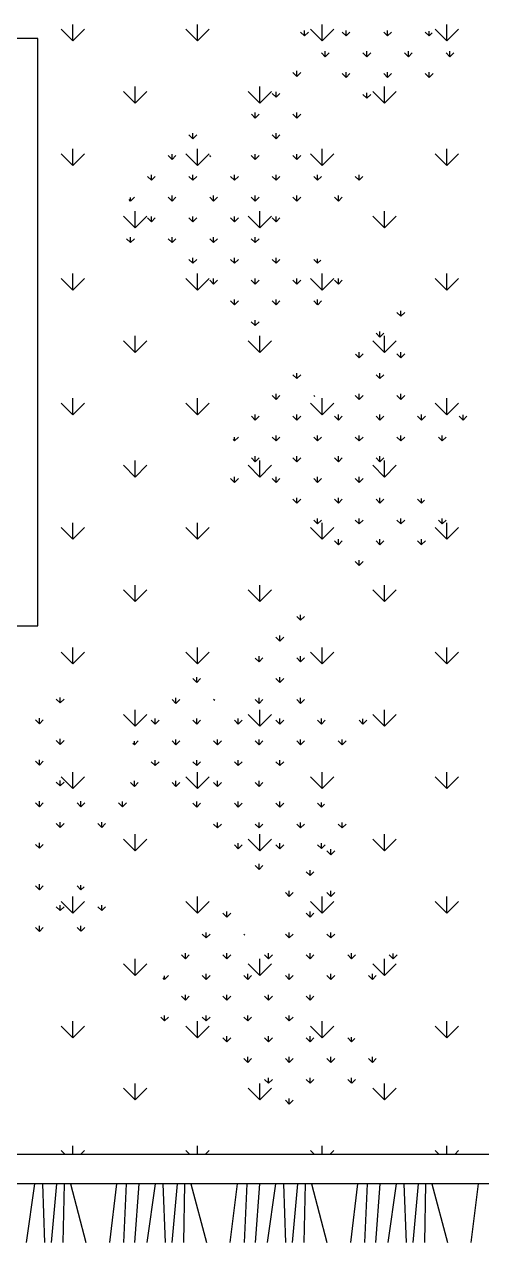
# Model space of a CAD drawing. Header units: inches. Extents: x 10.7 to 53.2, y 13 to 37.8.
# Drawn here: x 14.311 to 15.089, y 23.657 to 25.731 of the extents above; entities that cross this region are included whole.
import ezdxf

# ---------------------------------------------------------------- set-up
doc = ezdxf.new("R2010")
doc.units = ezdxf.units.IN
doc.header["$MEASUREMENT"] = 0
doc.layers.add('02', color=2, linetype='Continuous')
doc.layers.add('1', color=1, linetype='Continuous')

msp = doc.modelspace()

# ---------------------------------------------------------------- linework, layer by layer
at = {"layer": '02'}
for p, q in [((15.7341, 23.8067), (11.9341, 23.8067)), ((15.7841, 23.7567), (11.8841, 23.7567)), ((14.3285, 23.7567), (14.3143, 23.6567)), ((14.3419, 23.7567), (14.3454, 23.6567)), ((14.3658, 23.7567), (14.3569, 23.6567)), ((14.3787, 23.7567), (14.3766, 23.6567)), ((14.3895, 23.7567), (14.4158, 23.6567)), ((14.468, 23.7567), (14.4557, 23.6567)), ((14.4844, 23.7567), (14.48, 23.6567)), ((14.506, 23.7567), (14.4985, 23.6567)), ((14.5335, 23.7567), (14.5193, 23.6567)), ((14.5469, 23.7567), (14.5504, 23.6567)), ((14.5708, 23.7567), (14.5619, 23.6567)), ((14.5837, 23.7567), (14.5816, 23.6567)), ((14.5945, 23.7567), (14.6208, 23.6567)), ((14.673, 23.7567), (14.6607, 23.6567)), ((14.6894, 23.7567), (14.685, 23.6567)), ((14.711, 23.7567), (14.7035, 23.6567)), ((14.7385, 23.7567), (14.7243, 23.6567)), ((14.7519, 23.7567), (14.7554, 23.6567)), ((14.7758, 23.7567), (14.7669, 23.6567)), ((14.7887, 23.7567), (14.7866, 23.6567)), ((14.7995, 23.7567), (14.8258, 23.6567)), ((14.878, 23.7567), (14.8657, 23.6567)), ((14.8944, 23.7567), (14.89, 23.6567)), ((14.916, 23.7567), (14.9085, 23.6567)), ((14.9435, 23.7567), (14.9293, 23.6567)), ((14.9569, 23.7567), (14.9604, 23.6567)), ((14.9808, 23.7567), (14.9719, 23.6567)), ((14.9937, 23.7567), (14.9916, 23.6567)), ((15.0045, 23.7567), (15.0308, 23.6567)), ((15.083, 23.7567), (15.0707, 23.6567))]:
    msp.add_line(p, q, dxfattribs=at)
msp.add_lwpolyline([(13.3341, 25.7067), (13.3341, 24.7067), (14.3341, 24.7067), (14.3341, 25.7067)], close=True, dxfattribs=at)
at = {"layer": '1'}
for p, q in [((14.3935, 25.7026), (14.3736, 25.7225)), ((14.3935, 25.7026), (14.3935, 25.7307)), ((14.3935, 25.7026), (14.4134, 25.7225)), ((14.6057, 25.7026), (14.5858, 25.7225)), ((14.6057, 25.7026), (14.6057, 25.7307)), ((14.6057, 25.7026), (14.6256, 25.7225)), ((14.7877, 25.711), (14.7877, 25.7203)), ((14.8178, 25.7026), (14.7979, 25.7225)), ((14.8178, 25.7026), (14.8178, 25.7307)), ((14.8178, 25.7026), (14.8377, 25.7225)), ((14.8584, 25.711), (14.8584, 25.7203)), ((14.9291, 25.711), (14.9291, 25.7203)), ((14.9998, 25.711), (14.9998, 25.7189)), ((15.0299, 25.7026), (15.01, 25.7225)), ((15.0299, 25.7026), (15.0299, 25.7307)), ((15.0299, 25.7026), (15.0498, 25.7225)), ((14.7877, 25.711), (14.781, 25.7176)), ((14.7877, 25.711), (14.7943, 25.7176)), ((14.8584, 25.711), (14.8517, 25.7176)), ((14.8584, 25.711), (14.865, 25.7176)), ((14.9291, 25.711), (14.9225, 25.7176)), ((14.9291, 25.711), (14.9357, 25.7176)), ((14.9998, 25.711), (14.9932, 25.7176)), ((14.9998, 25.711), (15.0051, 25.7163)), ((14.823, 25.6756), (14.8164, 25.6822)), ((14.823, 25.6756), (14.823, 25.685)), ((14.823, 25.6756), (14.8296, 25.6822)), ((14.8937, 25.6756), (14.8871, 25.6822)), ((14.8937, 25.6756), (14.8937, 25.685)), ((14.8937, 25.6756), (14.9004, 25.6822)), ((14.9644, 25.6756), (14.9578, 25.6822)), ((14.9644, 25.6756), (14.9644, 25.685)), ((14.9644, 25.6756), (14.9711, 25.6822)), ((15.0352, 25.6756), (15.0285, 25.6822)), ((15.0352, 25.6756), (15.0352, 25.685)), ((15.0352, 25.6756), (15.0418, 25.6822)), ((14.7745, 25.6421), (14.7679, 25.6487)), ((14.7745, 25.6421), (14.7745, 25.6514)), ((14.7745, 25.6421), (14.7812, 25.6487)), ((14.8584, 25.6403), (14.8517, 25.6469)), ((14.8584, 25.6403), (14.8584, 25.6496)), ((14.8584, 25.6403), (14.865, 25.6469)), ((14.9291, 25.6403), (14.9225, 25.6469)), ((14.9291, 25.6403), (14.9291, 25.6496)), ((14.9291, 25.6403), (14.9357, 25.6469)), ((14.9997, 25.6403), (14.9932, 25.6469)), ((14.9998, 25.6404), (14.9998, 25.6496)), ((15, 25.6405), (15.0064, 25.6469)), ((14.4996, 25.5965), (14.4797, 25.6164)), ((14.4996, 25.5965), (14.4996, 25.6247)), ((14.4996, 25.5965), (14.5195, 25.6164)), ((14.7117, 25.5965), (14.6918, 25.6164)), ((14.7117, 25.5965), (14.7117, 25.6247)), ((14.7117, 25.5965), (14.7316, 25.6164)), ((14.7392, 25.6067), (14.7392, 25.6161)), ((14.9239, 25.5965), (14.904, 25.6164)), ((14.9239, 25.5965), (14.9239, 25.6247)), ((14.9239, 25.5965), (14.9438, 25.6164)), ((14.7392, 25.6067), (14.7326, 25.6133)), ((14.7392, 25.6067), (14.7458, 25.6133)), ((14.8937, 25.6049), (14.8871, 25.6115)), ((14.8937, 25.6049), (14.8937, 25.6143)), ((14.8937, 25.6049), (14.9004, 25.6115)), ((14.7038, 25.5713), (14.6975, 25.5777)), ((14.7038, 25.5713), (14.7038, 25.5807)), ((14.7038, 25.5713), (14.7105, 25.578)), ((14.7745, 25.5713), (14.7679, 25.578)), ((14.7745, 25.5713), (14.7745, 25.5807)), ((14.7745, 25.5713), (14.7812, 25.578)), ((14.5978, 25.536), (14.5911, 25.5426)), ((14.5978, 25.536), (14.5978, 25.5454)), ((14.5978, 25.536), (14.6044, 25.5426)), ((14.7392, 25.536), (14.7326, 25.5426)), ((14.7392, 25.536), (14.7392, 25.5454)), ((14.7392, 25.536), (14.7458, 25.5426)), ((14.3935, 25.4905), (14.3935, 25.5186)), ((14.6057, 25.4905), (14.6057, 25.5186)), ((14.8178, 25.4905), (14.8178, 25.5186)), ((15.0299, 25.4905), (15.0299, 25.5186)), ((14.3935, 25.4905), (14.3736, 25.5104)), ((14.3935, 25.4905), (14.4134, 25.5104)), ((14.5624, 25.5006), (14.5558, 25.5073)), ((14.5624, 25.5006), (14.5624, 25.51)), ((14.5624, 25.5006), (14.569, 25.5073)), ((14.6057, 25.4905), (14.5858, 25.5104)), ((14.6057, 25.4905), (14.6256, 25.5104)), ((14.6285, 25.5053), (14.6265, 25.5073)), ((14.7038, 25.5006), (14.6972, 25.5073)), ((14.7038, 25.5006), (14.7038, 25.51)), ((14.7038, 25.5006), (14.7105, 25.5073)), ((14.7745, 25.5006), (14.7679, 25.5073)), ((14.7745, 25.5006), (14.7745, 25.51)), ((14.7745, 25.5006), (14.7812, 25.5073)), ((14.8178, 25.4905), (14.7979, 25.5104)), ((14.8178, 25.4905), (14.8377, 25.5104)), ((15.0299, 25.4905), (15.01, 25.5104)), ((15.0299, 25.4905), (15.0498, 25.5104)), ((14.5271, 25.4653), (14.5204, 25.4719)), ((14.5271, 25.4653), (14.5271, 25.4747)), ((14.5271, 25.4653), (14.5337, 25.4719)), ((14.5978, 25.4653), (14.5911, 25.4719)), ((14.5978, 25.4653), (14.5978, 25.4747)), ((14.5978, 25.4653), (14.6044, 25.4719)), ((14.6685, 25.4653), (14.6619, 25.4719)), ((14.6685, 25.4653), (14.6685, 25.4747)), ((14.6685, 25.4653), (14.6751, 25.4719)), ((14.7392, 25.4653), (14.7326, 25.4719)), ((14.7392, 25.4653), (14.7392, 25.4747)), ((14.7392, 25.4653), (14.7458, 25.4719)), ((14.8099, 25.4653), (14.8033, 25.4719)), ((14.8099, 25.4653), (14.8099, 25.4747)), ((14.8099, 25.4653), (14.8165, 25.4719)), ((14.8806, 25.4653), (14.874, 25.4719)), ((14.8806, 25.4653), (14.8806, 25.4743)), ((14.8806, 25.4653), (14.8872, 25.4719)), ((14.4917, 25.4299), (14.4892, 25.4325)), ((14.4917, 25.4299), (14.4983, 25.4366)), ((14.4917, 25.4299), (14.4917, 25.4362)), ((14.5624, 25.4299), (14.5558, 25.4366)), ((14.5624, 25.4299), (14.5624, 25.4393)), ((14.5624, 25.4299), (14.569, 25.4366)), ((14.6331, 25.4299), (14.6265, 25.4366)), ((14.6331, 25.4299), (14.6331, 25.4393)), ((14.6331, 25.4299), (14.6398, 25.4366)), ((14.7038, 25.4299), (14.6972, 25.4366)), ((14.7038, 25.4299), (14.7038, 25.4393)), ((14.7038, 25.4299), (14.7105, 25.4366)), ((14.7745, 25.4299), (14.7679, 25.4366)), ((14.7745, 25.4299), (14.7745, 25.4393)), ((14.7745, 25.4299), (14.7812, 25.4366)), ((14.8453, 25.4299), (14.8386, 25.4366)), ((14.8453, 25.4299), (14.8453, 25.4393)), ((14.8453, 25.4299), (14.8519, 25.4366)), ((14.4996, 25.3844), (14.4996, 25.4125)), ((14.7117, 25.3844), (14.7117, 25.4125)), ((14.9239, 25.3844), (14.9239, 25.4125)), ((14.4996, 25.3844), (14.4797, 25.4043)), ((14.4996, 25.3844), (14.5195, 25.4043)), ((14.5271, 25.3946), (14.5204, 25.4012)), ((14.5271, 25.3946), (14.5271, 25.4039)), ((14.5271, 25.3946), (14.5337, 25.4012)), ((14.5978, 25.3946), (14.5911, 25.4012)), ((14.5978, 25.3946), (14.5978, 25.4039)), ((14.5978, 25.3946), (14.6044, 25.4012)), ((14.6685, 25.3946), (14.6619, 25.4012)), ((14.6685, 25.3946), (14.6685, 25.4039)), ((14.6685, 25.3946), (14.6751, 25.4012)), ((14.7117, 25.3844), (14.6918, 25.4043)), ((14.7117, 25.3844), (14.7316, 25.4043)), ((14.7392, 25.3946), (14.7326, 25.4012)), ((14.7392, 25.3946), (14.7392, 25.4039)), ((14.7392, 25.3946), (14.7458, 25.4012)), ((14.9239, 25.3844), (14.904, 25.4043)), ((14.9239, 25.3844), (14.9438, 25.4043)), ((14.4917, 25.3592), (14.4851, 25.3658)), ((14.4917, 25.3592), (14.4917, 25.3686)), ((14.4917, 25.3592), (14.4983, 25.3658)), ((14.5624, 25.3592), (14.5558, 25.3658)), ((14.5624, 25.3592), (14.5624, 25.3686)), ((14.5624, 25.3592), (14.569, 25.3658)), ((14.6331, 25.3592), (14.6265, 25.3658)), ((14.6331, 25.3592), (14.6331, 25.3686)), ((14.6331, 25.3592), (14.6398, 25.3658)), ((14.7038, 25.3592), (14.6972, 25.3658)), ((14.7038, 25.3592), (14.7038, 25.3686)), ((14.7038, 25.3592), (14.7105, 25.3658)), ((14.5978, 25.3239), (14.5911, 25.3305)), ((14.5978, 25.3239), (14.5978, 25.3332)), ((14.5978, 25.3239), (14.6044, 25.3305)), ((14.6685, 25.3239), (14.6619, 25.3305)), ((14.6685, 25.3239), (14.6685, 25.3332)), ((14.6685, 25.3239), (14.6751, 25.3305)), ((14.7392, 25.3239), (14.7326, 25.3305)), ((14.7392, 25.3239), (14.7392, 25.3332)), ((14.7392, 25.3239), (14.7458, 25.3305)), ((14.8099, 25.3239), (14.8033, 25.3305)), ((14.8099, 25.3239), (14.8099, 25.3318)), ((14.8099, 25.3239), (14.8152, 25.3292)), ((14.3935, 25.2783), (14.3935, 25.3065)), ((14.6057, 25.2783), (14.6057, 25.3065)), ((14.8178, 25.2783), (14.8178, 25.3065)), ((15.0299, 25.2783), (15.0299, 25.3065)), ((14.3935, 25.2783), (14.3736, 25.2982)), ((14.3935, 25.2783), (14.4134, 25.2982)), ((14.6057, 25.2783), (14.5858, 25.2982)), ((14.6057, 25.2783), (14.6256, 25.2982)), ((14.6331, 25.2885), (14.6265, 25.2951)), ((14.6331, 25.2885), (14.6331, 25.2979)), ((14.6331, 25.2885), (14.6398, 25.2951)), ((14.7038, 25.2885), (14.6972, 25.2951)), ((14.7038, 25.2885), (14.7038, 25.2979)), ((14.7038, 25.2885), (14.7105, 25.2951)), ((14.7745, 25.2885), (14.7679, 25.2951)), ((14.7745, 25.2885), (14.7745, 25.2979)), ((14.7745, 25.2885), (14.7812, 25.2951)), ((14.8178, 25.2783), (14.7979, 25.2982)), ((14.8178, 25.2783), (14.8377, 25.2982)), ((14.8453, 25.2885), (14.8386, 25.2951)), ((14.8453, 25.2885), (14.8453, 25.2979)), ((14.8453, 25.2885), (14.8519, 25.2951)), ((15.0299, 25.2783), (15.01, 25.2982)), ((15.0299, 25.2783), (15.0498, 25.2982)), ((14.6685, 25.2531), (14.6685, 25.2625)), ((14.7392, 25.2531), (14.7392, 25.2625)), ((14.8099, 25.2533), (14.8099, 25.2625)), ((14.6685, 25.2531), (14.6619, 25.2598)), ((14.6685, 25.2531), (14.6751, 25.2598)), ((14.7392, 25.2531), (14.7326, 25.2598)), ((14.7392, 25.2531), (14.7458, 25.2598)), ((14.8098, 25.2532), (14.8033, 25.2598)), ((14.8101, 25.2533), (14.8165, 25.2598)), ((14.9514, 25.2337), (14.9514, 25.2431)), ((14.7038, 25.2178), (14.6972, 25.2244)), ((14.7038, 25.2178), (14.7038, 25.2272)), ((14.7038, 25.2178), (14.7105, 25.2244)), ((14.9514, 25.2337), (14.9448, 25.2403)), ((14.9514, 25.2337), (14.9581, 25.2403)), ((14.4996, 25.1723), (14.4996, 25.2004)), ((14.7117, 25.1723), (14.7117, 25.2004)), ((14.9161, 25.1984), (14.9095, 25.205)), ((14.9161, 25.1984), (14.9161, 25.2077)), ((14.9161, 25.1984), (14.9227, 25.205)), ((14.9239, 25.1723), (14.9239, 25.2004)), ((14.4996, 25.1723), (14.4797, 25.1922)), ((14.4996, 25.1723), (14.5195, 25.1922)), ((14.7117, 25.1723), (14.6918, 25.1922)), ((14.7117, 25.1723), (14.7316, 25.1922)), ((14.9239, 25.1723), (14.904, 25.1922)), ((14.9239, 25.1723), (14.9438, 25.1922)), ((14.8807, 25.163), (14.8744, 25.1694)), ((14.8807, 25.163), (14.8807, 25.1724)), ((14.8807, 25.163), (14.8874, 25.1696)), ((14.9514, 25.163), (14.9448, 25.1696)), ((14.9514, 25.163), (14.9514, 25.1724)), ((14.9514, 25.163), (14.9581, 25.1696)), ((14.7747, 25.1277), (14.768, 25.1343)), ((14.7747, 25.1277), (14.7747, 25.137)), ((14.7747, 25.1277), (14.7813, 25.1343)), ((14.9161, 25.1277), (14.9095, 25.1343)), ((14.9161, 25.1277), (14.9161, 25.137)), ((14.9161, 25.1277), (14.9227, 25.1343)), ((14.7393, 25.0923), (14.7327, 25.0989)), ((14.7393, 25.0923), (14.7393, 25.1017)), ((14.7393, 25.0923), (14.7459, 25.0989)), ((14.8054, 25.0969), (14.8034, 25.0989)), ((14.8807, 25.0923), (14.8741, 25.0989)), ((14.8807, 25.0923), (14.8807, 25.1017)), ((14.8807, 25.0923), (14.8874, 25.0989)), ((14.9514, 25.0923), (14.9448, 25.0989)), ((14.9514, 25.0923), (14.9514, 25.1017)), ((14.9514, 25.0923), (14.9581, 25.0989)), ((14.3935, 25.0662), (14.3736, 25.0861)), ((14.3935, 25.0662), (14.3935, 25.0943)), ((14.3935, 25.0662), (14.4134, 25.0861)), ((14.6057, 25.0662), (14.5858, 25.0861)), ((14.6057, 25.0662), (14.6057, 25.0943)), ((14.6057, 25.0662), (14.6256, 25.0861)), ((14.8178, 25.0662), (14.7979, 25.0861)), ((14.8178, 25.0662), (14.8178, 25.0943)), ((14.8178, 25.0662), (14.8377, 25.0861)), ((15.0299, 25.0662), (15.01, 25.0861)), ((15.0299, 25.0662), (15.0299, 25.0943)), ((15.0299, 25.0662), (15.0498, 25.0861)), ((14.7039, 25.0569), (14.6973, 25.0636)), ((14.7039, 25.0569), (14.7039, 25.0663)), ((14.7039, 25.0569), (14.7106, 25.0636)), ((14.7747, 25.0569), (14.768, 25.0636)), ((14.7747, 25.0569), (14.7747, 25.0663)), ((14.7747, 25.0569), (14.7813, 25.0636)), ((14.8454, 25.0569), (14.8387, 25.0636)), ((14.8454, 25.0569), (14.8454, 25.0663)), ((14.8454, 25.0569), (14.852, 25.0636)), ((14.9161, 25.0569), (14.9095, 25.0636)), ((14.9161, 25.0569), (14.9161, 25.0663)), ((14.9161, 25.0569), (14.9227, 25.0636)), ((14.9868, 25.0569), (14.9802, 25.0636)), ((14.9868, 25.0569), (14.9868, 25.0663)), ((14.9868, 25.0569), (14.9934, 25.0636)), ((15.0575, 25.0569), (15.0509, 25.0636)), ((15.0575, 25.0569), (15.0575, 25.066)), ((15.0575, 25.0569), (15.0641, 25.0636)), ((14.6686, 25.0216), (14.6661, 25.0241)), ((14.6686, 25.0216), (14.6752, 25.0282)), ((14.6686, 25.0216), (14.6686, 25.0278)), ((14.7393, 25.0216), (14.7327, 25.0282)), ((14.7393, 25.0216), (14.7393, 25.031)), ((14.7393, 25.0216), (14.7459, 25.0282)), ((14.81, 25.0216), (14.8034, 25.0282)), ((14.81, 25.0216), (14.81, 25.031)), ((14.81, 25.0216), (14.8166, 25.0282)), ((14.8807, 25.0216), (14.8741, 25.0282)), ((14.8807, 25.0216), (14.8807, 25.031)), ((14.8807, 25.0216), (14.8874, 25.0282)), ((14.9514, 25.0216), (14.9448, 25.0282)), ((14.9514, 25.0216), (14.9514, 25.031)), ((14.9514, 25.0216), (14.9581, 25.0282)), ((15.0221, 25.0216), (15.0155, 25.0282)), ((15.0221, 25.0216), (15.0221, 25.031)), ((15.0221, 25.0216), (15.0288, 25.0282)), ((14.7039, 24.9862), (14.6973, 24.9929)), ((14.7039, 24.9862), (14.7039, 24.9956)), ((14.7039, 24.9862), (14.7106, 24.9929)), ((14.7747, 24.9862), (14.768, 24.9929)), ((14.7747, 24.9862), (14.7747, 24.9956)), ((14.7747, 24.9862), (14.7813, 24.9929)), ((14.8454, 24.9862), (14.8387, 24.9929)), ((14.8454, 24.9862), (14.8454, 24.9956)), ((14.8454, 24.9862), (14.852, 24.9929)), ((14.9161, 24.9862), (14.9095, 24.9929)), ((14.9161, 24.9862), (14.9161, 24.9956)), ((14.9161, 24.9862), (14.9227, 24.9929)), ((14.4996, 24.9601), (14.4797, 24.98)), ((14.4996, 24.9601), (14.4996, 24.9883)), ((14.4996, 24.9601), (14.5195, 24.98)), ((14.7117, 24.9601), (14.6918, 24.98)), ((14.7117, 24.9601), (14.7117, 24.9883)), ((14.7117, 24.9601), (14.7316, 24.98)), ((14.9239, 24.9601), (14.904, 24.98)), ((14.9239, 24.9601), (14.9239, 24.9883)), ((14.9239, 24.9601), (14.9438, 24.98)), ((14.6686, 24.9509), (14.662, 24.9575)), ((14.6686, 24.9509), (14.6686, 24.9603)), ((14.6686, 24.9509), (14.6752, 24.9575)), ((14.7393, 24.9509), (14.7327, 24.9575)), ((14.7393, 24.9509), (14.7393, 24.9603)), ((14.7393, 24.9509), (14.7459, 24.9575)), ((14.81, 24.9509), (14.8034, 24.9575)), ((14.81, 24.9509), (14.81, 24.9603)), ((14.81, 24.9509), (14.8166, 24.9575)), ((14.8807, 24.9509), (14.8741, 24.9575)), ((14.8807, 24.9509), (14.8807, 24.9603)), ((14.8807, 24.9509), (14.8874, 24.9575)), ((14.7747, 24.9155), (14.768, 24.9222)), ((14.7747, 24.9155), (14.7747, 24.9249)), ((14.7747, 24.9155), (14.7813, 24.9222)), ((14.8454, 24.9155), (14.8387, 24.9222)), ((14.8454, 24.9155), (14.8454, 24.9249)), ((14.8454, 24.9155), (14.852, 24.9222)), ((14.9161, 24.9155), (14.9095, 24.9222)), ((14.9161, 24.9155), (14.9161, 24.9249)), ((14.9161, 24.9155), (14.9227, 24.9222)), ((14.9868, 24.9155), (14.9802, 24.9222)), ((14.9868, 24.9155), (14.9868, 24.9235)), ((14.9868, 24.9155), (14.9921, 24.9208)), ((14.81, 24.8802), (14.81, 24.8895)), ((14.8807, 24.8802), (14.8807, 24.8895)), ((14.9514, 24.8802), (14.9514, 24.8895)), ((15.0221, 24.8802), (15.0221, 24.8895)), ((14.3935, 24.8541), (14.3736, 24.874)), ((14.3935, 24.8541), (14.3935, 24.8822)), ((14.3935, 24.8541), (14.4134, 24.874)), ((14.6057, 24.8541), (14.5858, 24.874)), ((14.6057, 24.8541), (14.6057, 24.8822)), ((14.6057, 24.8541), (14.6256, 24.874)), ((14.8178, 24.8541), (14.7979, 24.874)), ((14.81, 24.8802), (14.8034, 24.8868)), ((14.81, 24.8802), (14.8166, 24.8868)), ((14.8178, 24.8541), (14.8178, 24.8822)), ((14.8178, 24.8541), (14.8377, 24.874)), ((14.8807, 24.8802), (14.8741, 24.8868)), ((14.8807, 24.8802), (14.8874, 24.8868)), ((14.9514, 24.8802), (14.9448, 24.8868)), ((14.9514, 24.8802), (14.9581, 24.8868)), ((15.0299, 24.8541), (15.01, 24.874)), ((15.0221, 24.8802), (15.0155, 24.8868)), ((15.0221, 24.8802), (15.0288, 24.8868)), ((15.0299, 24.8541), (15.0299, 24.8822)), ((15.0299, 24.8541), (15.0498, 24.874)), ((14.8454, 24.8448), (14.8387, 24.8514)), ((14.8454, 24.8448), (14.8454, 24.8542)), ((14.8454, 24.8448), (14.852, 24.8514)), ((14.9161, 24.8448), (14.9095, 24.8514)), ((14.9161, 24.8448), (14.9161, 24.8542)), ((14.9161, 24.8448), (14.9227, 24.8514)), ((14.9867, 24.8449), (14.9802, 24.8514)), ((14.9868, 24.8449), (14.9868, 24.8542)), ((14.987, 24.845), (14.9934, 24.8514)), ((14.8807, 24.8095), (14.8741, 24.8161)), ((14.8807, 24.8095), (14.8807, 24.8188)), ((14.8807, 24.8095), (14.8874, 24.8161)), ((14.4996, 24.748), (14.4797, 24.7679)), ((14.4996, 24.748), (14.4996, 24.7761)), ((14.4996, 24.748), (14.5195, 24.7679)), ((14.7117, 24.748), (14.6918, 24.7679)), ((14.7117, 24.748), (14.7117, 24.7761)), ((14.7117, 24.748), (14.7316, 24.7679)), ((14.9239, 24.748), (14.904, 24.7679)), ((14.9239, 24.748), (14.9239, 24.7761)), ((14.9239, 24.748), (14.9438, 24.7679)), ((14.7811, 24.7162), (14.7745, 24.7228)), ((14.7811, 24.7162), (14.7811, 24.7256)), ((14.7811, 24.7162), (14.7877, 24.7228)), ((14.7458, 24.6808), (14.7391, 24.6875)), ((14.7458, 24.6808), (14.7458, 24.6902)), ((14.7458, 24.6808), (14.7524, 24.6875)), ((14.3935, 24.6419), (14.3736, 24.6618)), ((14.3935, 24.6419), (14.3935, 24.6701)), ((14.3935, 24.6419), (14.4134, 24.6618)), ((14.6057, 24.6419), (14.5858, 24.6618)), ((14.6057, 24.6419), (14.6057, 24.6701)), ((14.6057, 24.6419), (14.6256, 24.6618)), ((14.8178, 24.6419), (14.7979, 24.6618)), ((14.8178, 24.6419), (14.8178, 24.6701)), ((14.8178, 24.6419), (14.8377, 24.6618)), ((15.0299, 24.6419), (15.01, 24.6618)), ((15.0299, 24.6419), (15.0299, 24.6701)), ((15.0299, 24.6419), (15.0498, 24.6618)), ((14.7104, 24.6455), (14.704, 24.6518)), ((14.7104, 24.6455), (14.7104, 24.6549)), ((14.7104, 24.6455), (14.717, 24.6521)), ((14.7811, 24.6455), (14.7745, 24.6521)), ((14.7811, 24.6455), (14.7811, 24.6549)), ((14.7811, 24.6455), (14.7877, 24.6521)), ((14.6043, 24.6101), (14.6043, 24.6195)), ((14.7458, 24.6101), (14.7458, 24.6195)), ((14.6043, 24.6101), (14.5977, 24.6168)), ((14.6043, 24.6101), (14.611, 24.6168)), ((14.7458, 24.6101), (14.7391, 24.6168)), ((14.7458, 24.6101), (14.7524, 24.6168)), ((14.372, 24.5755), (14.3653, 24.5821)), ((14.372, 24.5755), (14.372, 24.5849)), ((14.372, 24.5755), (14.3786, 24.5821)), ((14.569, 24.5748), (14.5623, 24.5814)), ((14.569, 24.5748), (14.569, 24.5842)), ((14.569, 24.5748), (14.5756, 24.5814)), ((14.6351, 24.5794), (14.6331, 24.5814)), ((14.7104, 24.5748), (14.7038, 24.5814)), ((14.7104, 24.5748), (14.7104, 24.5842)), ((14.7104, 24.5748), (14.717, 24.5814)), ((14.7811, 24.5748), (14.7745, 24.5814)), ((14.7811, 24.5748), (14.7811, 24.5842)), ((14.7811, 24.5748), (14.7877, 24.5814)), ((14.4996, 24.5359), (14.4996, 24.564)), ((14.7117, 24.5359), (14.7117, 24.564)), ((14.9239, 24.5359), (14.9239, 24.564)), ((14.3366, 24.5401), (14.33, 24.5468)), ((14.3366, 24.5401), (14.3366, 24.5495)), ((14.3366, 24.5401), (14.3432, 24.5468)), ((14.4996, 24.5359), (14.4797, 24.5558)), ((14.4996, 24.5359), (14.5195, 24.5558)), ((14.5336, 24.5394), (14.527, 24.5461)), ((14.5336, 24.5394), (14.5336, 24.5488)), ((14.5336, 24.5394), (14.5403, 24.5461)), ((14.6043, 24.5394), (14.5977, 24.5461)), ((14.6043, 24.5394), (14.6043, 24.5488)), ((14.6043, 24.5394), (14.611, 24.5461)), ((14.675, 24.5394), (14.6684, 24.5461)), ((14.675, 24.5394), (14.675, 24.5488)), ((14.675, 24.5394), (14.6817, 24.5461)), ((14.7117, 24.5359), (14.6918, 24.5558)), ((14.7117, 24.5359), (14.7316, 24.5558)), ((14.7458, 24.5394), (14.7391, 24.5461)), ((14.7458, 24.5394), (14.7458, 24.5488)), ((14.7458, 24.5394), (14.7524, 24.5461)), ((14.8165, 24.5394), (14.8098, 24.5461)), ((14.8165, 24.5394), (14.8165, 24.5488)), ((14.8165, 24.5394), (14.8231, 24.5461)), ((14.8872, 24.5394), (14.8805, 24.5461)), ((14.8872, 24.5394), (14.8872, 24.5484)), ((14.8872, 24.5394), (14.8938, 24.5461)), ((14.9239, 24.5359), (14.904, 24.5558)), ((14.9239, 24.5359), (14.9438, 24.5558)), ((14.372, 24.5048), (14.3653, 24.5114)), ((14.372, 24.5048), (14.372, 24.5142)), ((14.372, 24.5048), (14.3786, 24.5114)), ((14.4983, 24.5041), (14.4957, 24.5066)), ((14.4983, 24.5041), (14.5049, 24.5107)), ((14.4983, 24.5041), (14.4983, 24.5103)), ((14.569, 24.5041), (14.5623, 24.5107)), ((14.569, 24.5041), (14.569, 24.5134)), ((14.569, 24.5041), (14.5756, 24.5107)), ((14.6397, 24.5041), (14.6331, 24.5107)), ((14.6397, 24.5041), (14.6397, 24.5134)), ((14.6397, 24.5041), (14.6463, 24.5107)), ((14.7104, 24.5041), (14.7038, 24.5107)), ((14.7104, 24.5041), (14.7104, 24.5134)), ((14.7104, 24.5041), (14.717, 24.5107)), ((14.7811, 24.5041), (14.7745, 24.5107)), ((14.7811, 24.5041), (14.7811, 24.5134)), ((14.7811, 24.5041), (14.7877, 24.5107)), ((14.8518, 24.5041), (14.8452, 24.5107)), ((14.8518, 24.5041), (14.8518, 24.5134)), ((14.8518, 24.5041), (14.8584, 24.5107)), ((14.3366, 24.4694), (14.33, 24.4761)), ((14.3366, 24.4694), (14.3366, 24.4788)), ((14.3366, 24.4694), (14.3432, 24.4761)), ((14.5336, 24.4687), (14.527, 24.4753)), ((14.5336, 24.4687), (14.5336, 24.4781)), ((14.5336, 24.4687), (14.5403, 24.4753)), ((14.6043, 24.4687), (14.5977, 24.4753)), ((14.6043, 24.4687), (14.6043, 24.4781)), ((14.6043, 24.4687), (14.611, 24.4753)), ((14.675, 24.4687), (14.6684, 24.4753)), ((14.675, 24.4687), (14.675, 24.4781)), ((14.675, 24.4687), (14.6817, 24.4753)), ((14.7458, 24.4687), (14.7391, 24.4753)), ((14.7458, 24.4687), (14.7458, 24.4781)), ((14.7458, 24.4687), (14.7524, 24.4753)), ((14.3935, 24.4298), (14.3935, 24.4579)), ((14.6057, 24.4298), (14.6057, 24.4579)), ((14.8178, 24.4298), (14.8178, 24.4579)), ((15.0299, 24.4298), (15.0299, 24.4579)), ((14.372, 24.4341), (14.3653, 24.4407)), ((14.372, 24.4341), (14.372, 24.4435)), ((14.372, 24.4341), (14.3786, 24.4407)), ((14.3935, 24.4298), (14.3736, 24.4497)), ((14.3935, 24.4298), (14.4134, 24.4497)), ((14.4983, 24.4334), (14.4916, 24.44)), ((14.4983, 24.4334), (14.4983, 24.4427)), ((14.4983, 24.4334), (14.5049, 24.44)), ((14.569, 24.4334), (14.5623, 24.44)), ((14.569, 24.4334), (14.569, 24.4427)), ((14.569, 24.4334), (14.5756, 24.44)), ((14.6057, 24.4298), (14.5858, 24.4497)), ((14.6057, 24.4298), (14.6256, 24.4497)), ((14.6397, 24.4334), (14.6331, 24.44)), ((14.6397, 24.4334), (14.6397, 24.4427)), ((14.6397, 24.4334), (14.6463, 24.44)), ((14.7104, 24.4334), (14.7038, 24.44)), ((14.7104, 24.4334), (14.7104, 24.4427)), ((14.7104, 24.4334), (14.717, 24.44)), ((14.8178, 24.4298), (14.7979, 24.4497)), ((14.8178, 24.4298), (14.8377, 24.4497)), ((15.0299, 24.4298), (15.01, 24.4497)), ((15.0299, 24.4298), (15.0498, 24.4497)), ((14.3366, 24.3987), (14.33, 24.4054)), ((14.3366, 24.3987), (14.3366, 24.4081)), ((14.3366, 24.3987), (14.3432, 24.4054)), ((14.4073, 24.3987), (14.4007, 24.4054)), ((14.4073, 24.3987), (14.4073, 24.4081)), ((14.4073, 24.3987), (14.414, 24.4054)), ((14.478, 24.3987), (14.4714, 24.4054)), ((14.478, 24.3987), (14.478, 24.4077)), ((14.478, 24.3987), (14.4847, 24.4054)), ((14.6043, 24.398), (14.5977, 24.4046)), ((14.6043, 24.398), (14.6043, 24.4074)), ((14.6043, 24.398), (14.611, 24.4046)), ((14.675, 24.398), (14.6684, 24.4046)), ((14.675, 24.398), (14.675, 24.4074)), ((14.675, 24.398), (14.6817, 24.4046)), ((14.7458, 24.398), (14.7391, 24.4046)), ((14.7458, 24.398), (14.7458, 24.4074)), ((14.7458, 24.398), (14.7524, 24.4046)), ((14.8165, 24.398), (14.8098, 24.4046)), ((14.8165, 24.398), (14.8165, 24.406)), ((14.8165, 24.398), (14.8218, 24.4033)), ((14.372, 24.3634), (14.372, 24.3727)), ((14.4427, 24.3634), (14.4427, 24.3727)), ((14.6397, 24.3626), (14.6397, 24.372)), ((14.7104, 24.3626), (14.7104, 24.372)), ((14.7811, 24.3626), (14.7811, 24.372)), ((14.8518, 24.3626), (14.8518, 24.372)), ((14.372, 24.3634), (14.3653, 24.37)), ((14.372, 24.3634), (14.3786, 24.37)), ((14.4427, 24.3634), (14.436, 24.37)), ((14.4427, 24.3634), (14.4493, 24.37)), ((14.4996, 24.3237), (14.4996, 24.3519)), ((14.6397, 24.3626), (14.6331, 24.3693)), ((14.6397, 24.3626), (14.6463, 24.3693)), ((14.7104, 24.3626), (14.7038, 24.3693)), ((14.7104, 24.3626), (14.717, 24.3693)), ((14.7117, 24.3237), (14.7117, 24.3519)), ((14.7811, 24.3626), (14.7745, 24.3693)), ((14.7811, 24.3626), (14.7877, 24.3693)), ((14.8518, 24.3626), (14.8452, 24.3693)), ((14.8518, 24.3626), (14.8584, 24.3693)), ((14.9239, 24.3237), (14.9239, 24.3519)), ((14.3366, 24.328), (14.33, 24.3346)), ((14.3366, 24.328), (14.3366, 24.3374)), ((14.3366, 24.328), (14.3432, 24.3346)), ((14.4996, 24.3237), (14.4797, 24.3436)), ((14.4996, 24.3237), (14.5195, 24.3436)), ((14.675, 24.3273), (14.6684, 24.3339)), ((14.675, 24.3273), (14.675, 24.3367)), ((14.675, 24.3273), (14.6817, 24.3339)), ((14.7117, 24.3237), (14.6918, 24.3436)), ((14.7117, 24.3237), (14.7316, 24.3436)), ((14.7458, 24.3273), (14.7391, 24.3339)), ((14.7458, 24.3273), (14.7458, 24.3367)), ((14.7458, 24.3273), (14.7524, 24.3339)), ((14.8164, 24.3274), (14.8098, 24.3339)), ((14.8165, 24.3274), (14.8165, 24.3367)), ((14.8167, 24.3275), (14.8231, 24.3339)), ((14.9239, 24.3237), (14.904, 24.3436)), ((14.9239, 24.3237), (14.9438, 24.3436)), ((14.8325, 24.3169), (14.8258, 24.3235)), ((14.8325, 24.3169), (14.8325, 24.3263)), ((14.8325, 24.3169), (14.8391, 24.3235)), ((14.7104, 24.2919), (14.7038, 24.2986)), ((14.7104, 24.2919), (14.7104, 24.3013)), ((14.7104, 24.2919), (14.717, 24.2986)), ((14.7971, 24.2815), (14.7905, 24.2882)), ((14.7971, 24.2815), (14.7971, 24.2909)), ((14.7971, 24.2815), (14.8037, 24.2882)), ((14.3366, 24.2573), (14.3366, 24.2667)), ((14.3366, 24.2573), (14.33, 24.2639)), ((14.3366, 24.2573), (14.3432, 24.2639)), ((14.3935, 24.2177), (14.3935, 24.2458)), ((14.4073, 24.2573), (14.4007, 24.2639)), ((14.4073, 24.2573), (14.4073, 24.2653)), ((14.4073, 24.2573), (14.4126, 24.2626)), ((14.6057, 24.2177), (14.6057, 24.2458)), ((14.7617, 24.2462), (14.7554, 24.2525)), ((14.7617, 24.2462), (14.7617, 24.2556)), ((14.7617, 24.2462), (14.7684, 24.2528)), ((14.8178, 24.2177), (14.8178, 24.2458)), ((14.8325, 24.2462), (14.8258, 24.2528)), ((14.8325, 24.2462), (14.8325, 24.2556)), ((14.8325, 24.2462), (14.8391, 24.2528)), ((15.0299, 24.2177), (15.0299, 24.2458)), ((14.372, 24.2219), (14.3653, 24.2286)), ((14.372, 24.2219), (14.372, 24.2313)), ((14.372, 24.2219), (14.3786, 24.2286)), ((14.3935, 24.2177), (14.3736, 24.2376)), ((14.3935, 24.2177), (14.4134, 24.2376)), ((14.4427, 24.2219), (14.436, 24.2286)), ((14.4427, 24.2219), (14.4427, 24.2313)), ((14.4427, 24.2219), (14.4493, 24.2286)), ((14.6057, 24.2177), (14.5858, 24.2376)), ((14.6057, 24.2177), (14.6256, 24.2376)), ((14.8178, 24.2177), (14.7979, 24.2376)), ((14.8178, 24.2177), (14.8377, 24.2376)), ((15.0299, 24.2177), (15.01, 24.2376)), ((15.0299, 24.2177), (15.0498, 24.2376)), ((14.6557, 24.2108), (14.649, 24.2175)), ((14.6557, 24.2108), (14.6557, 24.2202)), ((14.6557, 24.2108), (14.6623, 24.2175)), ((14.7971, 24.2108), (14.7905, 24.2175)), ((14.7971, 24.2108), (14.7971, 24.2202)), ((14.7971, 24.2108), (14.8037, 24.2175)), ((14.3366, 24.1866), (14.33, 24.1932)), ((14.3366, 24.1866), (14.3366, 24.196)), ((14.3366, 24.1866), (14.3432, 24.1932)), ((14.4073, 24.1867), (14.4007, 24.1932)), ((14.4073, 24.1867), (14.4073, 24.196)), ((14.4075, 24.1868), (14.414, 24.1932)), ((14.6203, 24.1755), (14.6203, 24.1849)), ((14.7617, 24.1755), (14.7617, 24.1849)), ((14.8325, 24.1755), (14.8325, 24.1849)), ((14.6203, 24.1755), (14.6137, 24.1821)), ((14.6203, 24.1755), (14.627, 24.1821)), ((14.6864, 24.1801), (14.6844, 24.1821)), ((14.7617, 24.1755), (14.7551, 24.1821)), ((14.7617, 24.1755), (14.7684, 24.1821)), ((14.8325, 24.1755), (14.8258, 24.1821)), ((14.8325, 24.1755), (14.8391, 24.1821)), ((14.585, 24.1401), (14.5783, 24.1468)), ((14.585, 24.1401), (14.585, 24.1495)), ((14.585, 24.1401), (14.5916, 24.1468)), ((14.6557, 24.1401), (14.649, 24.1468)), ((14.6557, 24.1401), (14.6557, 24.1495)), ((14.6557, 24.1401), (14.6623, 24.1468)), ((14.7264, 24.1401), (14.7198, 24.1468)), ((14.7264, 24.1401), (14.7264, 24.1495)), ((14.7264, 24.1401), (14.733, 24.1468)), ((14.7971, 24.1401), (14.7905, 24.1468)), ((14.7971, 24.1401), (14.7971, 24.1495)), ((14.7971, 24.1401), (14.8037, 24.1468)), ((14.8678, 24.1401), (14.8612, 24.1468)), ((14.8678, 24.1401), (14.8678, 24.1495)), ((14.8678, 24.1401), (14.8744, 24.1468)), ((14.9385, 24.1401), (14.9319, 24.1468)), ((14.9385, 24.1401), (14.9385, 24.1491)), ((14.9385, 24.1401), (14.9451, 24.1468)), ((14.4996, 24.1116), (14.4797, 24.1315)), ((14.4996, 24.1116), (14.4996, 24.1397)), ((14.4996, 24.1116), (14.5195, 24.1315)), ((14.7117, 24.1116), (14.6918, 24.1315)), ((14.7117, 24.1116), (14.7117, 24.1397)), ((14.7117, 24.1116), (14.7316, 24.1315)), ((14.9239, 24.1116), (14.904, 24.1315)), ((14.9239, 24.1116), (14.9239, 24.1397)), ((14.9239, 24.1116), (14.9438, 24.1315)), ((14.5496, 24.1048), (14.5471, 24.1073)), ((14.5496, 24.1048), (14.5562, 24.1114)), ((14.5496, 24.1048), (14.5496, 24.111)), ((14.6203, 24.1048), (14.6137, 24.1114)), ((14.6203, 24.1048), (14.6203, 24.1141)), ((14.6203, 24.1048), (14.627, 24.1114)), ((14.691, 24.1048), (14.6844, 24.1114)), ((14.691, 24.1048), (14.691, 24.1141)), ((14.691, 24.1048), (14.6977, 24.1114)), ((14.7617, 24.1048), (14.7551, 24.1114)), ((14.7617, 24.1048), (14.7617, 24.1141)), ((14.7617, 24.1048), (14.7684, 24.1114)), ((14.8325, 24.1048), (14.8258, 24.1114)), ((14.8325, 24.1048), (14.8325, 24.1141)), ((14.8325, 24.1048), (14.8391, 24.1114)), ((14.9032, 24.1048), (14.8965, 24.1114)), ((14.9032, 24.1048), (14.9032, 24.1141)), ((14.9032, 24.1048), (14.9098, 24.1114)), ((14.585, 24.0694), (14.5783, 24.076)), ((14.585, 24.0694), (14.585, 24.0788)), ((14.585, 24.0694), (14.5916, 24.076)), ((14.6557, 24.0694), (14.649, 24.076)), ((14.6557, 24.0694), (14.6557, 24.0788)), ((14.6557, 24.0694), (14.6623, 24.076)), ((14.7264, 24.0694), (14.7198, 24.076)), ((14.7264, 24.0694), (14.7264, 24.0788)), ((14.7264, 24.0694), (14.733, 24.076)), ((14.7971, 24.0694), (14.7905, 24.076)), ((14.7971, 24.0694), (14.7971, 24.0788)), ((14.7971, 24.0694), (14.8037, 24.076)), ((14.5496, 24.0341), (14.543, 24.0407)), ((14.5496, 24.0341), (14.5496, 24.0434)), ((14.5496, 24.0341), (14.5562, 24.0407)), ((14.6203, 24.0341), (14.6137, 24.0407)), ((14.6203, 24.0341), (14.6203, 24.0434)), ((14.6203, 24.0341), (14.627, 24.0407)), ((14.691, 24.0341), (14.6844, 24.0407)), ((14.691, 24.0341), (14.691, 24.0434)), ((14.691, 24.0341), (14.6977, 24.0407)), ((14.7617, 24.0341), (14.7551, 24.0407)), ((14.7617, 24.0341), (14.7617, 24.0434)), ((14.7617, 24.0341), (14.7684, 24.0407)), ((14.3935, 24.0055), (14.3736, 24.0254)), ((14.3935, 24.0055), (14.3935, 24.0337)), ((14.3935, 24.0055), (14.4134, 24.0254)), ((14.6057, 24.0055), (14.5858, 24.0254)), ((14.6057, 24.0055), (14.6057, 24.0337)), ((14.6057, 24.0055), (14.6256, 24.0254)), ((14.8178, 24.0055), (14.7979, 24.0254)), ((14.8178, 24.0055), (14.8178, 24.0337)), ((14.8178, 24.0055), (14.8377, 24.0254)), ((15.0299, 24.0055), (15.01, 24.0254)), ((15.0299, 24.0055), (15.0299, 24.0337)), ((15.0299, 24.0055), (15.0498, 24.0254)), ((14.6557, 23.9987), (14.649, 24.0053)), ((14.6557, 23.9987), (14.6557, 24.0081)), ((14.6557, 23.9987), (14.6623, 24.0053)), ((14.7264, 23.9987), (14.7198, 24.0053)), ((14.7264, 23.9987), (14.7264, 24.0081)), ((14.7264, 23.9987), (14.733, 24.0053)), ((14.7971, 23.9987), (14.7905, 24.0053)), ((14.7971, 23.9987), (14.7971, 24.0081)), ((14.7971, 23.9987), (14.8037, 24.0053)), ((14.8678, 23.9987), (14.8612, 24.0053)), ((14.8678, 23.9987), (14.8678, 24.0067)), ((14.8678, 23.9987), (14.8731, 24.004)), ((14.691, 23.9633), (14.6844, 23.97)), ((14.691, 23.9633), (14.691, 23.9727)), ((14.691, 23.9633), (14.6977, 23.97)), ((14.7617, 23.9633), (14.7551, 23.97)), ((14.7617, 23.9633), (14.7617, 23.9727)), ((14.7617, 23.9633), (14.7684, 23.97)), ((14.8325, 23.9633), (14.8258, 23.97)), ((14.8325, 23.9633), (14.8325, 23.9727)), ((14.8325, 23.9633), (14.8391, 23.97)), ((14.9032, 23.9633), (14.8965, 23.97)), ((14.9032, 23.9633), (14.9032, 23.9727)), ((14.9032, 23.9633), (14.9098, 23.97)), ((14.7264, 23.928), (14.7264, 23.9374)), ((14.7971, 23.928), (14.7971, 23.9374)), ((14.8678, 23.9281), (14.8678, 23.9374)), ((14.4996, 23.8995), (14.4797, 23.9194)), ((14.4996, 23.8995), (14.4996, 23.9276)), ((14.4996, 23.8995), (14.5195, 23.9194)), ((14.7117, 23.8995), (14.6918, 23.9194)), ((14.7117, 23.8995), (14.7117, 23.9276)), ((14.7117, 23.8995), (14.7316, 23.9194)), ((14.7264, 23.928), (14.7198, 23.9346)), ((14.7264, 23.928), (14.733, 23.9346)), ((14.7971, 23.928), (14.7905, 23.9346)), ((14.7971, 23.928), (14.8037, 23.9346)), ((14.8677, 23.9281), (14.8612, 23.9346)), ((14.868, 23.9282), (14.8744, 23.9346)), ((14.9239, 23.8995), (14.904, 23.9194)), ((14.9239, 23.8995), (14.9239, 23.9276)), ((14.9239, 23.8995), (14.9438, 23.9194)), ((14.7617, 23.8926), (14.7551, 23.8993)), ((14.7617, 23.8926), (14.7617, 23.902)), ((14.7617, 23.8926), (14.7684, 23.8993)), ((14.3803, 23.8067), (14.3736, 23.8133)), ((14.3935, 23.8067), (14.3935, 23.8215)), ((14.4068, 23.8067), (14.4134, 23.8133)), ((14.5924, 23.8067), (14.5858, 23.8133)), ((14.6057, 23.8067), (14.6057, 23.8215)), ((14.6189, 23.8067), (14.6256, 23.8133)), ((14.8045, 23.8067), (14.7979, 23.8133)), ((14.8178, 23.8067), (14.8178, 23.8215)), ((14.831, 23.8067), (14.8377, 23.8133)), ((15.0167, 23.8067), (15.01, 23.8133)), ((15.0299, 23.8067), (15.0299, 23.8215)), ((15.0432, 23.8067), (15.0498, 23.8133))]:
    msp.add_line(p, q, dxfattribs=at)

doc.saveas('drawing.dxf')
